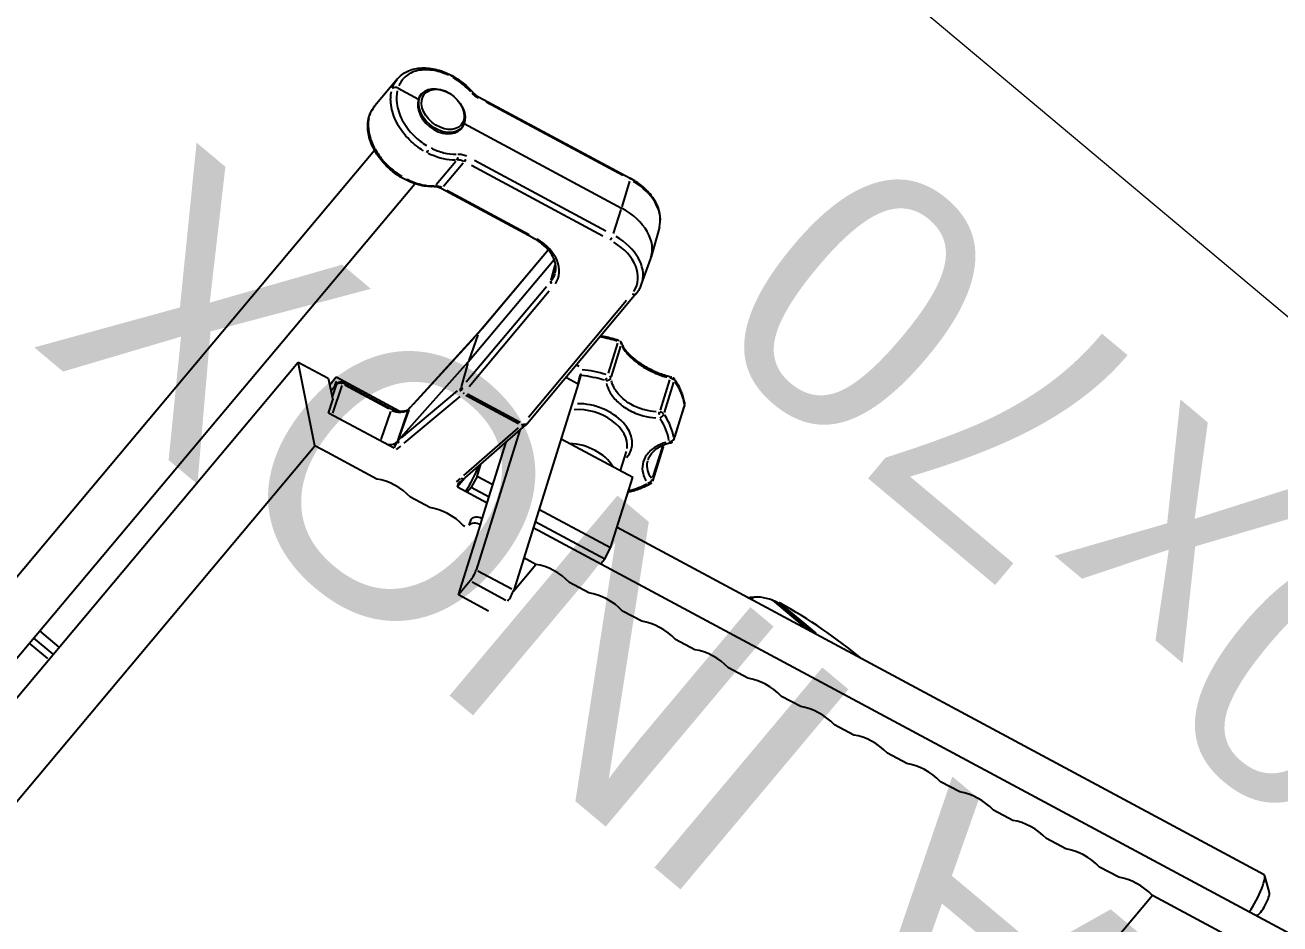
# Model space of a CAD drawing. Header units: metres. Extents: x 822482 to 822767, y 9662202 to 9662512.
# Drawn here: x 822695.0814 to 822695.3696, y 9662398.1132 to 9662398.3196 of the extents above; entities that cross this region are included whole.
import ezdxf

# ---------------------------------------------------------------- set-up
doc = ezdxf.new("R2010")
doc.units = ezdxf.units.M
doc.layers.add('ARQ_NE_EQUIPAMENTOS', color=7, linetype='Continuous')
doc.layers.add('ARQ_NE_INOX', color=7, linetype='Continuous', lineweight=0, true_color=0x0032c7)
doc.layers.add('ARQ_NE_MOBILIÁRIOS', color=251, linetype='Continuous', lineweight=0)
doc.styles.add('Arial', font='arial.ttf', dxfattribs={"height": 0.6})

# ---------------------------------------------------------------- blocks, each defined once
blk = doc.blocks.new('20006_ARQ_1400_3PV$0$QF-062')
at = {"color": 0}
for p, q in [((0.2861715747103517, -0.24122930307567), (0.2861715747103517, -0.4347421220668366)), ((0.0724133385483583, -0.4792553590755233), (0.0724133385483583, -0.2744724474669056)), ((0.3073517881148291, -0.3038715603242963), (0.3073517881148291, -0.4956145323462806)), ((0.3193517881145453, -0.3038715603242963), (0.3193517881145453, -0.4955554588018458)), ((0.3015003690470621, -0.3092312183039212), (0.3015003690470621, -0.4470329843238687)), ((0.3015003690470621, -0.3594412676884531), (0.3073517881148291, -0.3594412676884531)), ((0.3017929400002686, -0.357892566657938), (0.3070592171616227, -0.357892566657938)), ((0.3073517881148291, -0.3614999999999782), (0.3015003690470621, -0.3614999999999782)), ((0.2312642434062582, -0.4312723086036385), (0.2389384199559572, -0.4296743389099902)), ((0.2389384199559572, -0.4296743389099902), (0.2454355473928445, -0.445275417960147)), ((0.2389384199559572, -0.4339169795971429), (0.2389384199559572, -0.4296743389099902)), ((0.2384587839214873, -0.4340168527028254), (0.2298253353028485, -0.4358145686082935)), ((0.282973557632431, -0.4354110656072407), (0.2861715747103517, -0.4347421220668366)), ((0.2861715747103517, -0.4347421220668366), (0.3015003690470621, -0.4470329843238687)), ((0.2303903029060166, -0.4385853977400984), (0.2390237515246554, -0.4367876818350851)), ((0.2524444496375509, -0.4677622388421696), (0.2395033875591253, -0.4366878087289479)), ((0.2704070935315031, -0.4380277409804876), (0.282973557632431, -0.4354110656072407)), ((0.2298298850255378, -0.4384767640481186), (0.2298298850255378, -0.4464770057352325)), ((0.248978323481424, -0.4844710463194133), (0.2299106668715467, -0.4386852708462357)), ((0.2568813573634543, -0.4408441625655541), (0.2617736449137738, -0.4398254568859556)), ((0.2478908107532334, -0.4447504967656641), (0.2473823399104731, -0.4435295427529127)), ((0.247919059133892, -0.4427103537927906), (0.2482479087448155, -0.4426418784705675)), ((0.2718860812001367, -0.4460206513422236), (0.2886372877974281, -0.4425326001746726)), ((0.2903805334608478, -0.4493611024931852), (0.2879405225103255, -0.4430561850490449)), ((0.2886372877974281, -0.4425326001746726), (0.2898488647324484, -0.4454418716522923)), ((0.2298298850255378, -0.4464770057352325), (0.2328901843457061, -0.4458397692142171)), ((0.2454355473928445, -0.445275417960147), (0.2460005149960125, -0.4466320335295677)), ((0.2460005149960125, -0.4466320335295677), (0.2530897362812539, -0.4636548644257346)), ((0.271110092779054, -0.4473244275382058), (0.2713354608422378, -0.4460906709550727)), ((0.2754686707430665, -0.4456531595933484), (0.2779086816935887, -0.4519580770374887)), ((0.2938261924973631, -0.4486309540175171), (0.2898488647324484, -0.4454418716522923)), ((0.2903774176065781, -0.4459686272061845), (0.2914172637447336, -0.4486555594344281)), ((0.2163041488565796, -0.4492934273202991), (0.221196436406899, -0.4482747216407006)), ((0.2551016894494751, -0.4485860222293923), (0.2474755736157022, -0.4501739843913128)), ((0.2525823875739661, -0.4491106085511092), (0.2525823875739661, -0.4505572109915192)), ((0.2550627653927222, -0.4491701641936743), (0.2550627653927222, -0.4485941272637319)), ((0.255062765427283, -0.4510920172228907), (0.2550627653927222, -0.4491701641936743)), ((0.2551016894494751, -0.4485860222293923), (0.25545792883986, -0.4494414339401374)), ((0.25545792883986, -0.4494414339401374), (0.2555063468216758, -0.4494313520158357)), ((0.2559492260279512, -0.4492944983326197), (0.2557606658738223, -0.4505205905206822)), ((0.267969027118852, -0.4648329074434514), (0.2709329120561961, -0.4483108610374984)), ((0.2721549589568895, -0.4489454408439997), (0.2691911410493049, -0.4654671135945136)), ((0.2723296626299998, -0.4480496061173653), (0.2716234531253576, -0.4721632341684199)), ((0.2723291682113995, -0.4479765432170097), (0.2723202686738659, -0.4480252629077768)), ((0.2723202686738659, -0.4480290513852196), (0.2723291682113995, -0.4480485242893337)), ((0.2723296626299998, -0.4476953258022149), (0.2723296626299998, -0.4479738365675985)), ((0.2723296626299998, -0.4479738365675985), (0.2723296626299998, -0.4480496061173653)), ((0.2724669821536736, -0.448414306459199), (0.2749387335788924, -0.4549789126112955)), ((0.2749578595712592, -0.4544865103830489), (0.2724679887842285, -0.448052756569723)), ((0.2914750329746312, -0.4487018796885422), (0.2914750329746312, -0.4468487120329883)), ((0.2915086950606565, -0.4467727490509787), (0.2915086950606565, -0.4489867551833413)), ((0.2925655719254792, -0.4499736914358436), (0.2925655719254792, -0.4476201691209098)), ((0.3015003690470621, -0.4470329843238687), (0.2938261924973631, -0.4486309540175171)), ((0.2027784126876213, -0.4521098489053657), (0.2076707002379408, -0.4510911432257672)), ((0.2525823875739661, -0.4505572109915192), (0.248029943385518, -0.451505152154823)), ((0.2550328182487647, -0.4512867715188804), (0.2521626177485814, -0.4695561533808359)), ((0.2531473551771342, -0.4533280401233242), (0.2525823875739661, -0.4505572109915192)), ((0.2556066773086059, -0.4515021947900095), (0.2530234432879297, -0.4679449794498396)), ((0.2551323780980965, -0.4506393679780558), (0.2550328142988292, -0.451286770911338)), ((0.2764791892714129, -0.4533233084007406), (0.2925655719254792, -0.4499736914358436)), ((0.2907125494139109, -0.4499657564106201), (0.2782406976457423, -0.4525627309549236)), ((0.2786678304455563, -0.4521785015012938), (0.2898924970368171, -0.4498412244115571)), ((0.2357150223624558, -0.45262284706223), (0.03638765778214292, -0.4941281584974604)), ((0.1892526765186631, -0.4549262704904322), (0.1941449640689825, -0.4539075648108337)), ((0.2362693921313621, -0.4539540148257402), (0.2185282291347903, -0.4576482015067995)), ((0.2491368686296482, -0.4541631311481069), (0.2531473551771342, -0.4533280401233242)), ((0.2531473551771342, -0.4533280401233242), (0.2542835165722863, -0.456056221756171)), ((0.2750760554099543, -0.455343619080395), (0.2750760969393014, -0.4553437293770912)), ((0.2750770597340306, -0.4553186293628642), (0.275095179094933, -0.454868924740822)), ((0.2751089059602236, -0.4555657566156697), (0.2751290370888455, -0.4550661219141148)), ((0.2759278446674216, -0.4534381131570626), (0.2759278680996431, -0.4534381082776235)), ((0.1757269403497048, -0.4577426920754988), (0.1806192279000243, -0.4567239863959003)), ((0.2185282291347903, -0.4562015990663895), (0.2185282291347903, -0.4576482015067995)), ((0.2185282291347903, -0.4576482015067995), (0.2190931967379584, -0.4604190306390592)), ((0.2190931967379584, -0.4604190306390592), (0.2373763173764019, -0.4566119938190241)), ((0.274113426695294, -0.4787374281213488), (0.2751088400127628, -0.4555673411164207)), ((0.2741304553519512, -0.4773553470877232), (0.2750263285151959, -0.4565022413776205)), ((0.1622012041807466, -0.4605591136605653), (0.167093491731066, -0.4595404079805121)), ((0.2190931967379584, -0.4604190306390592), (0.2256468209352533, -0.4761557712458853)), ((0.1486754680117883, -0.4633755352451772), (0.1535677555621078, -0.4623568295655787)), ((0.05585980376145017, -0.4993649236548663), (0.2209925656834457, -0.4649798469936286)), ((0.1351497318428301, -0.4661919568302437), (0.1400420193931495, -0.4651732511506452)), ((0.2670207077508167, -0.4664302723572291), (0.2535921090320699, -0.4692264673158206)), ((0.2536261521145207, -0.4687030840577791), (0.2670581450165628, -0.4659061823390402)), ((0.2714930731535787, -0.4718779522850127), (0.2691462336642871, -0.4667428783827745)), ((0.1216239956738718, -0.4690083784153103), (0.1265162832241913, -0.4679896727357118)), ((0.2677667410134745, -0.4965438422773332), (0.2677667410134745, -0.4678680289343902)), ((0.2690007736009647, -0.4683289029276239), (0.2690007736009647, -0.4970047162705669)), ((0.1080982595049136, -0.4718248000003769), (0.112990547055233, -0.4708060943207784)), ((0.2439299415746063, -0.4723487344263049), (0.2256468209352533, -0.4761557712458853)), ((0.2521285595721565, -0.5089932019027401), (0.2521285595721565, -0.4700601192653266)), ((0.2528460757703215, -0.4713284656122596), (0.2528460757703215, -0.5063682399859317)), ((0.2716234531253576, -0.4721632341684199), (0.2716234531253576, -0.5028612854725907)), ((0.273953253322361, -0.4783508388536575), (0.2717460741887407, -0.47248889757293)), ((0.09457252333595534, -0.4746412215854434), (0.09946481088627479, -0.4736225159053902)), ((0.1818857909056533, -0.4754214699660224), (0.1708471477350031, -0.4754214699660224)), ((0.182883661881533, -0.4750949975464209), (0.1733675154055163, -0.4750949975464209)), ((0.2287885470213951, -0.4755015794848987), (0.2305553052601681, -0.4797439674048292)), ((0.08104678716699709, -0.4774576431700552), (0.08593907471731654, -0.4764389374904567)), ((0.1810475394604509, -0.4757276070899934), (0.1704207424945707, -0.4757276070899934)), ((0.2246777722893967, -0.4857962653891263), (0.2215663794731881, -0.4783251043650125)), ((0.04123699631509226, -0.4857471109557991), (0.0724133385483583, -0.4792553590755233)), ((0.2248892926309054, -0.4857302346772485), (0.2220890390963177, -0.4790061897551823)), ((0.2740751517349054, -0.5024282696099363), (0.2740751517349054, -0.4800251605292942)), ((0.274075875255221, -0.4786765045691936), (0.2740758909167198, -0.4786765461662981)), ((0.2741088138209307, -0.4789624650939004), (0.2741088138209307, -0.5036785224529012)), ((0.2491358352854149, -0.4844382481310276), (0.2519710477672561, -0.4838478807355386)), ((0.2239240440021604, -0.4888068548816591), (0.2270354368174594, -0.4962780159057729)), ((0.2270023687433422, -0.4960761991865184), (0.2242021152087545, -0.4893521542649069)), ((0.2514245757101889, -0.4877337796724532), (0.2521285595721565, -0.4875871913227456)), ((0.05104054820822057, -0.4912397270359179), (0.05115766087419615, -0.4910526471167032)), ((0.2296477046320433, -0.4922323354367109), (0.232447958166631, -0.4989563803583223)), ((0.2335479026696703, -0.4987050403401554), (0.2307476491350826, -0.4919809954185439)), ((0.2442801109409629, -0.4907430840271445), (0.2470803644755506, -0.4974671289492107)), ((0.2481171244680809, -0.4975230092741185), (0.2453168709334932, -0.4907989643520523)), ((0.05223799017585407, -0.4969903874539341), (0.05559493511736946, -0.499291381346211)), ((0.2690831722384246, -0.4987781163163163), (0.2705663476990594, -0.5020235037986822)), ((0.2786112071462412, -0.5035303182444295), (0.3019549477148757, -0.4986695244224393)), ((0.3007091312374541, -0.4992132575557662), (0.2796997647255921, -0.5035879719957848)), ((0.3018763182653856, -0.5063958615869524), (0.3018763182653856, -0.49936104121889)), ((0.3034139483934268, -0.4986257568671135), (0.3034139483934268, -0.5056347739550802)), ((0.3258517881149601, -0.5114971434431936), (0.3258517881149601, -0.5034862005800278)), ((0.2664857919789938, -0.5141559431376663), (0.3000136589871545, -0.507174540635333)), ((0.3002887482252845, -0.5085419568654288), (0.2667608812171238, -0.5155233593682169)), ((0.3243833883261686, -0.5099675663777816), (0.3191553841306813, -0.5110561772808069)), ((0.252561736188909, -0.5114248988129475), (0.2547627887834096, -0.5172907004466651)), ((0.3073517881148291, -0.5116706090611842), (0.3073517881148291, -0.5125078908658907)), ((0.3193517881145453, -0.5116981832779857), (0.3193517881145453, -0.5125078908658907)), ((0.307511649094522, -0.5134807156773604), (0.2673067288160382, -0.5218524600231831)), ((0.2578526229772251, -0.5240614268645913), (0.2549329915518683, -0.5176993959607898)), ((0.2650186472828864, -0.5162082773108523), (0.267186303472954, -0.521555397775046)), ((0.3089336401608307, -0.5203255353935674), (0.2701941792838625, -0.5283921317281965)), ((0.2719346925396167, -0.5277344211854142), (0.3068002073277967, -0.5204744844841116)), ((0.2674412783499065, -0.5221667245718891), (0.2698631699613543, -0.5278234864531441))]:
    blk.add_line(p, q, dxfattribs=at)
for centre, radius, start, end in [((0.2905086950613622, -0.4489867551833413), 0.001, 281.762442152746, 0), ((0.1798168788964176, -0.4655860331668009), 0.009999999999999993, 288.029656987422, 320.498332803773), ((0.1808857909054495, -0.4747465768723487), 0.001, 281.1778361639808, 317.5541511124835), ((0.1578857909053113, -0.3982077731907339), 0.08085762159319757, 287.2665865147997, 288.029656987422), ((0.1581634374488203, -0.3597568675986622), 0.1182132184757203, 270.2172240773016, 281.1778361639808), ((0.2224895261724669, -0.4779406564862256), 0.001000000000000002, 160.8542101970181, 202.6094681867606), ((0.2256009189886754, -0.4854118175098847), 0.0009999999999999868, 202.6094681867846, 235.7335181504406), ((0.2248471907014391, -0.4884224070028722), 0.001, 142.909199494518, 202.6094681867606), ((0.2279585835167381, -0.495893568026986), 0.001000000000000013, 202.6094681867606, 227.7366432310375), ((0.2480176014560129, -0.4972680376099561), 0.001000000000000025, 238.328196105044, 292.3704902500693), ((0.2331318934693627, -0.4986297401401316), 0.0009999999999999872, 254.4522313287613, 296.878478301904)]:
    blk.add_arc(centre, radius, start, end, dxfattribs=at)
for centre, major_axis, ratio, start_param, end_param in [((0.2395033875591253, -0.4352735951665636), (-0.0004077087049103172, 0.001958002454528713), 0.1997462117011115, 0.7646138797236892, 2.335410206518443), ((0.2299106668715467, -0.4372710572838514), (0.0004077087049103975, -0.001958002454528692), 0.1997462117011115, 3.906206533308399, 5.477002860103337), ((0.2633714626317669, -0.4323978865045319), (-0.01062500000000012, 7.056855100273648e-16), 0.707106781186546, 1.419840817459857, 2.294516600955681), ((0.2498457264628087, -0.4352143080895985), (-0.01062500000000012, 7.056855100273648e-16), 0.707106781186546, 1.419840817459857, 2.294516600955681), ((0.2454355473928445, -0.4438612043977628), (0.001846293398617394, 0.0007688957577083499), 0.6783077847931963, 4.437078537261264, 6.007874864056163), ((0.2227942541248922, -0.4408471512592769), (-0.01062500000000012, 7.056855100273648e-16), 0.707106781186546, 1.419840817459857, 2.294516600955681), ((0.2460005149960125, -0.4452178199671835), (0.001846293398617405, 0.0007688957577083539), 0.678307784793196, 4.437078537261264, 6.007874864056151), ((0.2713700617296126, -0.4482353509097265), (-0.0001191073881425435, -0.002473466416775867), 0.3849578430472071, 1.695239061808445, 2.698276575116886), ((0.2752084653293423, -0.4470973358497758), (-0.002770739545656516, -0.001151497883163617), 0.6785507055429287, 5.023793706060113, 6.008322584721187), ((0.2092685179568434, -0.4436635728443434), (-0.01062500000000012, 7.056855100273648e-16), 0.707106781186546, 1.419840817459857, 2.294516600955681), ((0.2547575128464814, -0.4518203829597951), (0.001325053290958773, -0.006363507977218159), 0.1997462117011114, 4.215889107330328, 5.271733822653828), ((0.2560223662931094, -0.4514311533539512), (-6.336361372526058e-05, -0.002463781254018224), 0.3886329701102607, 3.775430760888278, 4.3952245993032), ((0.2713681429650023, -0.4482458563670662), (-0.0009840064024422722, 0.0001781341959777123), 0.870845013383321, 3.675875192735713, 5.066560010720009), ((0.2905086950613622, -0.4489867551833413), (0.0009325980849697899, 0.0003609166273679581), 0.7015736601578797, 4.533427982510252, 5.946527967217026), ((0.2905086950613622, -0.4489867551833413), (0.000999999999999851, -3.731390196825573e-17), 0.7071067811865496, 0.0130101221817452, 0.2471923214514088), ((0.2915768786197077, -0.4441536020012791), (0.001223126114731052, -0.005874007363586015), 0.1997462117011114, 5.436763406487586, 6.099829445517911), ((0.1957427817878852, -0.44647999442941), (-0.01062500000000009, 7.038120086733102e-16), 0.7071067811865462, 1.419840817459855, 2.294516600955683), ((0.2560207606029508, -0.4514415936205296), (-0.0009881328621760784, 0.0001536028597120566), 0.8735077755369284, 5.180105194536662, 6.223790077818298), ((0.278039473492754, -0.4544125787374469), (-0.002762262543609817, -0.001172622056353611), 0.670789576604797, 4.473745021942186, 5.201526995273648), ((0.2780368432931937, -0.4515837297276448), (0.0002038543524551669, -0.0009790012272643121), 0.1997462117011139, 5.542182926167145, 6.244185217234739), ((0.2905086950613622, -0.4489867551833413), (0.0002038543524551813, -0.0009790012272643432), 0.1997462117011138, 5.542182924298984, 6.244185181762988), ((0.1822170456189269, -0.4492964160144766), (-0.01062500000000002, 7.025630077706071e-16), 0.7071067811865459, 1.419840817459846, 2.294516600955685), ((0.2741097387079208, -0.4555249539439501), (0.0009991345004825988, -4.160165044407011e-05), 0.7714396709264238, 0.01552998174525921, 0.2764114350357989), ((0.2741298478122189, -0.4550258628864867), (0.0009991892767046246, -4.025902778802238e-05), 0.7716095307289537, 0.0145018751977517, 0.2755444446951447), ((0.1686913094499687, -0.4521128375995431), (-0.01062500000000002, 7.025630077706071e-16), 0.7071067811865459, 1.419840817459846, 2.294516600955685), ((0.1551655732810104, -0.4549292591841549), (-0.01062500000000009, 7.069345109300686e-16), 0.707106781186546, 1.419840817459848, 2.294516600955685), ((0.1416398371120522, -0.4577456807692215), (-0.01062500000000009, 7.069345109300686e-16), 0.707106781186546, 1.419840817459848, 2.294516600955685), ((0.1281141009430939, -0.4605621023542881), (-0.01062500000000002, 7.025630077706071e-16), 0.7071067811865459, 1.419840817459846, 2.294516600955685), ((0.2686640133924811, -0.4682988230219962), (-0.0006491432235140036, 0.002928481573788486), 0.2115239338515193, 0.5516014438513341, 0.7508998771755842), ((0.2686649270190173, -0.4682986090692793), (-0.0006517472172092783, 0.002927927785280492), 0.2107098926049093, 0.4738084013265258, 0.5368594343656445), ((0.2680492248146038, -0.4669532359775985), (0.0009999999999999953, 4.098284211995207e-18), 0.7071067811865498, 0.3897931405934036, 1.779947889806935), ((0.2680642429213549, -0.4666755284565625), (-0.0009925065103424994, 0.0001221944205757585), 0.8378216609149167, 3.62739851390506, 5.017774029184868), ((0.2680749372548235, -0.4666036855746825), (-0.000984287886641849, 0.0001765711080842909), 0.8710212465722555, 3.674491759485469, 5.065176589328482), ((0.2696155675048431, -0.4680810549589296), (0.0004453806381795704, -0.001949105531371726), 0.2174337914825616, 3.691321762350796, 3.891070982488236), ((0.2696163334167068, -0.4680795982867494), (0.0004478566028535607, -0.001948579050879314), 0.2161656691073521, 3.61391195022737, 3.677367861331606), ((0.1145883647741357, -0.4633785239393546), (-0.01062500000000009, 7.025630077706071e-16), 0.707106781186546, 1.419840817459848, 2.294516600955685), ((0.2531285595714508, -0.4700601192653266), (-0.0009999999999999913, -4.098284211995206e-18), 0.7071067811865497, 5.062992060349764, 6.218964616291385), ((0.2531411247664437, -0.4697829225060559), (-0.0009944046301626538, 0.0001056412846384103), 0.8397694345946471, 5.141094225877213, 6.22205227514416), ((0.253150500697302, -0.4697113541506042), (-0.0009878829490131706, 0.0001552007701302788), 0.8733408854694185, 5.181517989491574, 6.225202815659525), ((0.2536432039278225, -0.4714265590264404), (0.0005738900821813585, -0.002944153770819218), 0.1879079968363196, 3.698313231503423, 3.897611664828168), ((0.2536423018073037, -0.4714267231606755), (0.000571280684360862, -0.00294468570999265), 0.1887213850753171, 3.620874736552915, 3.683925769592252), ((0.1010626286051775, -0.4661949455244212), (-0.01062500000000004, 7.044365091246621e-16), 0.7071067811865458, 1.419840817459846, 2.294516600955689), ((0.0875368924362192, -0.4690113671094878), (-0.01062500000000004, 7.044365091246621e-16), 0.7071067811865458, 1.419840817459846, 2.294516600955689), ((0.2397776525440349, -0.4771781565386846), (0.01760418274535812, 0.007331327426595363), 0.6783077847931956, 2.311258317789012, 2.582075388257206), ((0.2361988136908622, -0.4685845513804452), (-0.008769893643432562, -0.00365225484911462), 0.678307784793196, 0.6519847748781853, 1.938986992464773), ((0.07401115626726096, -0.4718277886940996), (-0.01062500000000004, 7.075590113814204e-16), 0.7071067811865461, 1.419840817459846, 2.294516600955683), ((0.2224895261724669, -0.4779406564862256), (-0.000944687103493893, 0.0003279729813449771), 0.6285297150661908, 5.343001590203864, 6.23370195365452), ((0.2224895261724669, -0.4779406564862256), (-0.0009231466993087331, -0.0003844478788541665), 0.678307784793188, 0.03385840098709028, 0.6433096187532522), ((0.2224895261724669, -0.4779406564862256), (0.0002565464940738815, 0.00096653189103019), 0.615891210343246, 1.047876873899645, 2.44011387780326), ((0.2396069945889394, -0.4767683680165646), (-0.009628644884248964, -0.004009884999601514), 0.6783077847931961, 5.986305085683414, 8.302315432436153), ((0.2393251989042255, -0.4760917125554442), (-0.008769893643432823, -0.003652254849114013), 0.6783077847931964, 0.1106480171203765, 2.102312325282879), ((0.2751039945333105, -0.4815130686797602), (-0.0007398475458747512, 0.003929946748003672), 0.1819217358429376, 0.7326720870986101, 0.7664049622562725), ((0.2745905479223438, -0.4800757525467816), (-0.0002855671155164786, 0.002380205404781288), 0.1804004588339574, 0.8799972985646143, 0.9187731941193249), ((0.2748483207724348, -0.4807763374815295), (-0.0005015644673675752, 0.003156692836758372), 0.1865170320951871, 0.7443297708089016, 0.7768330671459882), ((0.2731088138207269, -0.4789624650939004), (0.001000000000000065, 4.176346768414163e-18), 0.7071067811865496, 0.01301012216277275, 0.247192321450207), ((0.273109545423722, -0.4788578114680604), (0.0009998799003593918, -1.550481734068607e-05), 0.732187087125044, 0.01450504836459121, 0.2577974977050506), ((0.27311143101997, -0.4787755370234663), (0.0009995714191720962, -2.927418614467901e-05), 0.7518048065778999, 0.01407609661004106, 0.2674458356037173), ((0.2731143482487823, -0.4786945065739019), (0.0009990784457479089, -4.292154752431436e-05), 0.7712554122618067, 0.01459620395601746, 0.277327874581526), ((0.2256009189886754, -0.4854118175103395), (-0.0009231466993085227, -0.0003844478788545689), 0.6783077847935753, 0.03385840087256131, 0.643309618746903), ((0.2256009189886754, -0.4854118175103395), (-0.0004312426231914496, -0.0009022360001368566), 0.4039163897952625, 5.763033202591991, 5.893431987700636), ((0.2397776525440349, -0.4771781565386846), (-0.01760418274535726, -0.007331327426596442), 0.6783077847931956, 1.580422808161426, 1.864381719680027), ((0.248978323481424, -0.4759857649451078), (0.002446252229462109, -0.01174801472717188), 0.1997462117011116, 5.477002860105355, 6.283185307178854), ((0.2248471907014391, -0.4884224070028722), (-0.0006725393485297048, -0.0007400613654821385), 0.7001982692858689, 4.539945590892851, 5.890830431920705), ((0.2248471907014391, -0.4884224070028722), (-0.0009231466993083893, -0.0003844478788540163), 0.6783077847932117, 0.01540051258215385, 0.2926097390591743), ((0.2248471907014391, -0.4884224070028722), (-0.0007976807705044599, 0.0006030799187234038), 0.4034183757941219, 5.468161802364619, 6.240289333241928), ((0.2400594482296583, -0.477854811999805), (-0.01846293398617389, -0.007688957577083458), 0.6783077847931964, 0.3282179985043968, 0.6919574420436548), ((0.2397776525440349, -0.4771781565386846), (-0.01760418274535743, -0.007331327426596518), 0.6783077847931955, 0.3282179985046803, 0.69195744204311), ((0.2449062086398044, -0.4897968765858423), (-0.0006601189622812998, -0.000751161071699441), 0.646012209778581, 4.483919868239136, 5.876156872142693), ((0.2449062086398044, -0.4897968765858423), (-0.0003805941451251473, 0.0009247421784997627), 0.004518130860160626, 0.8903289044361191, 2.241213745435598), ((0.2400594482296583, -0.477854811999805), (0.01846293398617395, 0.007688957577083474), 0.6783077847931961, 4.722134106841495, 5.008228629985762), ((0.05175886144024844, -0.4940901549266528), (-0.0006115630573655273, 0.002937003681793013), 0.1997462117011115, 0.2052933436400923, 2.936299309949805), ((0.0546366776470677, -0.4934909162911936), (0.001223126114731062, -0.005874007363586026), 0.1997462117011114, 4.170159600412976, 6.283185307179307), ((0.2300205006531542, -0.4911585791160178), (-0.0002680416816614541, -0.0009634073161919186), 0.5561892106964769, 4.241258362770814, 5.592143203814323), ((0.2300205006531542, -0.4911585791160178), (0.0009231466993086403, 0.0003844478788542558), 0.6783077847932014, 3.914839837110009, 5.014315740152381), ((0.2300205006531542, -0.4911585791160178), (-0.0006400571758757379, 0.000768327281573403), 0.2158757371683258, 3.999224005626818, 5.391461009530489), ((0.2449062086398044, -0.4897968765858423), (-0.000923146699308703, -0.0003844478788541605), 0.678307784793196, 0.4040894154213384, 1.503565318463532), ((0.2279585835167381, -0.495893568026986), (-0.000923146699308772, -0.0003844478788542051), 0.6783077847931962, 0.01540051258213992, 0.2926097390590865), ((0.2279585835167381, -0.495893568026986), (-0.000672539348514665, -0.0007400613654960281), 0.7001982692918957, 5.981744875613163, 6.267320021307571), ((0.2431708410458668, -0.4853259730239188), (-0.01846293398617397, -0.007688957577083496), 0.6783077847931962, 0.3282179985043969, 0.6919574420436572), ((0.2480176014560129, -0.4972680376104108), (-0.0005250528921139051, -0.000851069597907722), 0.8277645780209981, 5.849899165861801, 6.260380774711954), ((0.2480176014560129, -0.4972680376099561), (-0.0009231466993086145, -0.0003844478788544181), 0.6783077847928034, 0.4040894154210992, 1.503565318463332), ((0.2480176014560129, -0.4972680376099561), (0.0003805941455149027, -0.0009247421783393558), 0.004518131247235253, 5.499122100941182, 6.241918900148557), ((0.2431708410458668, -0.4853259730239188), (-0.01846293398617415, -0.007688957577083569), 0.678307784793196, 1.575478445704559, 1.770438833000203), ((0.2680492248146038, -0.4988152508035455), (0.0009999999999999913, 4.098284211995206e-18), 0.7071067811865495, 0.3897931405934036, 1.779947889806935), ((0.3010296497086529, -0.497011368935091), (-0.002998503730348682, -4.046805985058849e-05), 0.6830077863648215, 1.879472102527783, 2.449150206920255), ((0.3042089755717825, -0.4986652794827933), (-0.0006725323109931988, 0.0007400677608641112), 0.5730490755136942, 0.02753997078373338, 0.5232606407212577), ((0.2331318934693627, -0.4986297401401316), (-0.0002680416816601322, -0.0009634073161922438), 0.556189210681117, 5.697992008926065, 6.252385659903093), ((0.2331318934693627, -0.4986297401401316), (-0.0009231466993086918, -0.000384447878854165), 0.6783077847931985, 0.7732471835204757, 1.872723086562683), ((0.2331318934693627, -0.4986297401401316), (0.0004520996964019515, -0.000891967412248486), 0.4079298275917184, 0.04258017947671195, 0.8090234090861801), ((0.2785325776976606, -0.4958952066399434), (-0.01036040444020414, -0.004314628990268372), 0.6783077847932013, 6.08641468039591, 7.50013137451131), ((0.2788076669348811, -0.4965557583968803), (-0.00943757408021316, -0.003930312852100465), 0.6783077847932014, 6.022849176312283, 6.292386796922338), ((0.3021588020674244, -0.4996485256497181), (-0.0002038543524551815, 0.000979001227264383), 0.1997462117011138, 0.03823072313363518, 0.7263831872692874), ((0.3243834241220611, -0.501128931301082), (-0.0009230825965807115, -0.0003845891427782199), 0.6785022632683236, 2.86608795489775, 3.147759984471239), ((0.313351788115142, -0.5034260494876435), (0.01249966664499473, -0.0001261927547591814), 0.7234127820603539, 0.02174646783780323, 0.2793730173919862), ((0.2788150614987899, -0.5045093194717083), (-0.0002038543524551481, 0.0009790012272642599), 0.1997462117011138, 0.03823069398806196, 0.7263831857368019), ((0.3101032243957889, -0.5035438163731669), (0.0002038543524551887, -0.000979001227264316), 0.1997462117011139, 3.983437352709222, 5.373592101922979), ((0.3021588020674244, -0.507464992725545), (0.0002038543524551924, -0.0009790012272643332), 0.1997462117011139, 3.983437352709224, 5.373592101922978), ((0.3010296497086529, -0.5046798566349935), (0.002998464574146133, -4.327218936984464e-05), 0.730344581284964, 5.040821966378052, 5.610500070770459), ((0.3042089755717825, -0.5064530762474533), (0.0006867771093402002, -0.0007268680774984492), 0.5511543879863942, 3.758959074643533, 5.153674959327867), ((0.2531285595714508, -0.5089932019027401), (-0.0009999999999999896, -4.059252933785742e-18), 0.7071067811865495, 5.062992060016548, 6.218964609960466), ((0.2646231327007627, -0.505862594521659), (-0.01133354299355, -0.00471989616280465), 0.6783077847932012, 6.086414680395909, 7.500131374511319), ((0.313351788115142, -0.5122646418612931), (-0.00604980697245531, 6.66752163748686e-05), 0.7248271122405519, 3.435963220882313, 6.45922104516058), ((0.3243834227178013, -0.5092602451054518), (-0.000923067285752609, -0.0003846855351394758), 0.6784711739289313, 1.295202748012624, 2.86604112836965), ((0.2648982219388927, -0.506523146278596), (-0.01225637335354093, -0.005104212300972536), 0.6783077847932013, 0.0418072822846085, 1.229502799387953), ((0.313351788115142, -0.5122646418612931), (0.006049857243712699, 6.029398166442184e-05), 0.689308734101925, 6.120732272548949, 6.562698020985547), ((0.2649056165028014, -0.5152221066173297), (0.0002038543524551924, -0.0009790012272643332), 0.1997462117011139, 3.983437352709224, 5.373592101922978), ((0.2673067288160382, -0.5123065184770894), (-0.01246248044066725, -0.005190046364531305), 0.6783077847932014, 6.259009505180698, 7.578671190851056), ((0.308729785808282, -0.5193465341662886), (0.0002038543524551529, -0.0009790012272642464), 0.1997462117011139, 5.542182920599115, 6.244185111437706), ((0.3098442097243606, -0.5221765812975718), (-0.003605293792294297, -5.414710065650538e-05), 0.6165137333262409, 4.472499243202677, 4.986650856472009), ((0.3107608996215276, -0.5192944983614325), (-0.0001523730198527447, -0.000988323055898734), 0.1683912132583107, 0.03870630246173133, 0.7354195604221366), ((0.3166003518335856, -0.5191448954233238), (0.0002038543524551868, -0.0009790012272644082), 0.1997462117011138, 5.542182923717881, 6.244185170696343), ((0.2699977194952226, -0.5187681984602932), (-0.01223219990647599, -0.005094145178969427), 0.6783077847932015, 0.08774130608251252, 1.231920379587843), ((0.2699903249322233, -0.5274131305009178), (0.0002038543524551634, -0.0009790012272643347), 0.1997462117011138, 5.542182924301745, 6.244185181766921)]:
    blk.add_ellipse(centre, major_axis=major_axis, ratio=ratio, start_param=start_param, end_param=end_param, dxfattribs=at)
for centre, major_axis, ratio in [((0.313351788115142, -0.5125078908658907), (0.006000000000000022, 3.809452753245069e-17), 0.7071067811865469), ((0.313351788115142, -0.5128614442564867), (0.00550000000000002, -3.647082635893639e-16), 0.7071067811865468)]:
    blk.add_ellipse(centre, major_axis=major_axis, ratio=ratio, dxfattribs=at)
blk.add_rational_spline([(0.2723197659988728, -0.4480279513622918), (0.2723197165632882, -0.4480278416308465), (0.2723196689394172, -0.4480277218044648), (0.2723196231263501, -0.4480275918826919)], [0.999999996846007, 0.9999999789180478, 0.9999999789180479, 0.9999999968460073], degree=3, dxfattribs=at)
for points, knots in [([(0.275102346075073, -0.454774976099543), (0.2751275331456782, -0.454561989434751), (0.2752108465429046, -0.4543316079802935), (0.2753508418873025, -0.4541035732213459), (0.2754853726164583, -0.4538844396324748), (0.2756716399089782, -0.4536683262126644), (0.2758898336578568, -0.4534718794780019)], [1.813512184976527, 1.813512184976527, 1.813512184976527, 1.813512184976527, 2.16299203531414, 2.16299203531414, 2.16299203531414, 2.49883019583983, 2.49883019583983, 2.49883019583983, 2.49883019583983]), ([(0.2759390717046699, -0.4537729732219304), (0.2757343398761805, -0.4539518666379081), (0.275562347684172, -0.4541412352573388), (0.2753089664511208, -0.4544963369012294), (0.2752249440118248, -0.4546655773688144), (0.2751464132106776, -0.4549075186487244), (0.2751319077096923, -0.4549948804219639), (0.2751290370279094, -0.4550661234247855)], [0, 0, 0, 0, 0.09425468468806501, 0.09425468468806501, 0.1876245658729634, 0.1876245658729634, 0.2535654568001265, 0.2535654568001265, 0.2535654568001265, 0.2535654568001265]), ([(0.2759652482527599, -0.4534058519589053), (0.2760224717749225, -0.4535752625452005), (0.2760130463238966, -0.4537070184765071), (0.2759402814936038, -0.4537719090167229), (0.2759398806565514, -0.4537722664772446), (0.2759394780041475, -0.45377262191505), (0.2759390735409397, -0.4537729753296844)], [-2.049157358549416e-05, -2.049157358549416e-05, -2.049157358549416e-05, -2.049157358549416e-05, 0.000717944944556061, 0.000717944944556061, 0.000717944944556061, 0.0007220127443297462, 0.0007220127443297462, 0.0007220127443297462, 0.0007220127443297462]), ([(0.2782406976748462, -0.4525627309485571), (0.2779435499005558, -0.452624605328765), (0.2776396721628771, -0.4527200351117244), (0.2770547157542751, -0.452967468121642), (0.2767671044439339, -0.4531249165170266), (0.2763029870620812, -0.4534443908551111), (0.2761112722073449, -0.4536026086548191), (0.2759464365253734, -0.4537661193871827)], [0, 0, 0, 0, 0.09384383415381034, 0.09384383415381034, 0.1905457468749448, 0.1905457468749448, 0.2690905432953616, 0.2690905432953616, 0.2690905432953616, 0.2690905432953616]), ([(0.1875183879137694, -0.4719502374928197), (0.1873918671535648, -0.4720963369409219), (0.187274243574393, -0.4722198256481533), (0.1869683741024346, -0.4725169986400033), (0.1868130483389905, -0.4726343903398629), (0.1866351745657084, -0.4727083594279975), (0.1866114757713149, -0.4726689208155221), (0.1866810298160999, -0.472452881811023), (0.1867595003232054, -0.4722955723837003), (0.1868688227832536, -0.4720853475159856)], [0.603696561292331, 0.603696561292331, 0.603696561292331, 0.603696561292331, 0.7052355304233748, 0.7052355304233748, 0.8989770701991118, 0.8989770701991118, 1.086423088098017, 1.086423088098017, 1.252117288176285, 1.252117288176285, 1.252117288176285, 1.252117288176285]), ([(0.2215448390688834, -0.4776126835045034), (0.2216853369045566, -0.4772079962258431), (0.2218459502128098, -0.4768045817295388), (0.2222059287751108, -0.4760026766043666), (0.2224052937408487, -0.4756041848977475), (0.2228411537353168, -0.4748144013647106), (0.2230776487986077, -0.4744231088798188), (0.2235860087375841, -0.4736499265582097), (0.2238578737496937, -0.4732680364490989), (0.22417685799428, -0.47285231958449), (0.2242074287278228, -0.4728127838438922), (0.2242381837359062, -0.4727733133036054)], [4.196152246392826, 4.196152246392826, 4.196152246392826, 4.196152246392826, 4.27698323384586, 4.27698323384586, 4.357814221298893, 4.357814221298893, 4.438645208751927, 4.438645208751927, 4.519476196204961, 4.519476196204961, 4.52798653255272, 4.52798653255272, 4.52798653255272, 4.52798653255272]), ([(0.2249662719805201, -0.4871348889882938), (0.2254406841339005, -0.4864088201352388), (0.2258114394926451, -0.485660894524699), (0.226404639645807, -0.4839295596948432), (0.2265388208088552, -0.4829526107978381), (0.2264027394467121, -0.4812755665980148), (0.2261895911697138, -0.4805564522957866), (0.2258349587373232, -0.4799212329603506), (0.225480326305842, -0.4792860136244599), (0.224984014626898, -0.4787341666406064), (0.2239026313473005, -0.4779532910947637), (0.2233749134456957, -0.4776788978510922), (0.2227916152787657, -0.477467389175672)], [-2.338332786868972, -2.338332786868972, -2.338332786868972, -2.338332786868972, -2.048339412153777, -2.048339412153777, -1.664273535439746, -1.664273535439746, -1.336766764180106, -1.336766764180106, -1.336766764180106, -1.009259992920467, -1.009259992920467, -0.7655798940891171, -0.7655798940891171, -0.7655798940891171, -0.7655798940891171]), ([(0.2221884184700684, -0.47870390825301), (0.2228511927023646, -0.4789023409848596), (0.2234436481548983, -0.4791848832223877), (0.224511276600424, -0.4799465327005237), (0.2249617693960317, -0.4804426413707006), (0.2252834657856511, -0.4810153213202284), (0.2253305989370347, -0.4810992271764007), (0.225374969956647, -0.481184788581686), (0.2254165532222032, -0.4812719191527322)], [0.7153913905924209, 0.7153913905924209, 0.7153913905924209, 0.7153913905924209, 1.009259992920467, 1.009259992920467, 1.336766764180106, 1.336766764180106, 1.336766764180106, 1.384751220430585, 1.384751220430585, 1.384751220430585, 1.384751220430585]), ([(0.2255082989231596, -0.4814772183458444), (0.2256450894446971, -0.48180568346379), (0.2257400996868455, -0.4821600792211029), (0.2258402021843722, -0.4829192600891474), (0.2258450493554847, -0.4833236886393024), (0.2257560503358036, -0.4841726520835437), (0.2256622428621995, -0.4846153966404927), (0.2253726502385689, -0.4855207473901828), (0.2251760220151482, -0.4859848158462228), (0.2246853056012696, -0.4869075978708679), (0.2243912843523503, -0.487367269445258), (0.2240495099304098, -0.487819327084253)], [1.421937877643819, 1.421937877643819, 1.421937877643819, 1.421937877643819, 1.622691891630479, 1.622691891630479, 1.82344590561714, 1.82344590561714, 2.024199919603801, 2.024199919603801, 2.224953933590462, 2.224953933590462, 2.425707947577122, 2.425707947577122, 2.425707947577122, 2.425707947577122]), ([(0.244111061860167, -0.4887432794171218), (0.2435934836266824, -0.4883725327599677), (0.2430109138431362, -0.4880596930270258), (0.2415206489868069, -0.4874804196588229), (0.2405747695602258, -0.4872694894029337), (0.2395797182098249, -0.4871908587742837), (0.2385846668603335, -0.4871122281456337), (0.2375402820935051, -0.4871662311593354), (0.2352651989140213, -0.4875680064806147), (0.2340343243822645, -0.4879649124577554), (0.2319921367388815, -0.4889298754287665), (0.2311541298422526, -0.4894306709356897), (0.2303816116418602, -0.4899990710114253)], [-1.907953634271356, -1.907953634271356, -1.907953634271356, -1.907953634271356, -1.664273535439752, -1.664273535439752, -1.336766764180114, -1.336766764180114, -1.336766764180114, -1.009259992920475, -1.009259992920475, -0.6251941162064645, -0.6251941162064645, -0.3352007414926412, -0.3352007414926412, -0.3352007414926412, -0.3352007414926412]), ([(0.2312076589068965, -0.4911203301639944), (0.2319071916490429, -0.4905995162889667), (0.232665869963057, -0.490140393065758), (0.2345140180759699, -0.489255566191332), (0.2356273316208899, -0.4888915778319642), (0.2376850322480095, -0.488524775953465), (0.2386297029215712, -0.4884767022190317), (0.2395306084672484, -0.4885506584373616), (0.2404315140138351, -0.4886246146556914), (0.2412888348844717, -0.4888202107772486), (0.2426413157090792, -0.4893544710603237), (0.2431706024353844, -0.4896424026419481), (0.2436413055966113, -0.4899830685471898)], [0.3352007414929944, 0.3352007414929944, 0.3352007414929944, 0.3352007414929944, 0.6251941162064645, 0.6251941162064645, 1.009259992920475, 1.009259992920475, 1.336766764180114, 1.336766764180114, 1.336766764180114, 1.664273535439752, 1.664273535439752, 1.907953634271153, 1.907953634271153, 1.907953634271153, 1.907953634271153]), ([(0.3035364432498682, -0.4979252117318538), (0.3043804409171571, -0.4971582336479514), (0.3054083110146166, -0.4964886644511353), (0.3076896667153051, -0.4954266209078924), (0.3089751619836534, -0.4950236677477733), (0.3116235658962978, -0.4945390172815678), (0.3130206843061387, -0.4944509454185209), (0.3157377839806941, -0.4945961012072075), (0.3170929015686852, -0.4948305095708747), (0.3195930715519353, -0.4955888591803159), (0.3207698666119541, -0.4961233344624816), (0.3227975186464391, -0.4974305848509175), (0.3236743532943365, -0.4982213835269249), (0.3247336322856427, -0.499613170606608), (0.3250597748101427, -0.5001669303564995), (0.3253048797550946, -0.5007404868506455)], [0, 0, 0, 0, 0.4043961426103307, 0.4043961426103307, 0.8138665027007917, 0.8138665027007917, 1.223455719504747, 1.223455719504747, 1.631777915006929, 1.631777915006929, 2.040660658053133, 2.040660658053133, 2.450772430585641, 2.450772430585641, 2.694555668712575, 2.694555668712575, 2.694555668712575, 2.694555668712575]), ([(0.3094486052095817, -0.4952420482104571), (0.309264168905429, -0.495284788713434), (0.3090805220135735, -0.4953306365919161), (0.3088980017391805, -0.4953795922237987), (0.3078288861470355, -0.4956663506623045), (0.3067992234173289, -0.496060922270317), (0.3058700091096398, -0.4965449726660154), (0.3050421794241629, -0.4969762093392092), (0.3042949374621458, -0.4974779826629856), (0.3036552672947437, -0.4980237491099615)], [3.173226153640749, 3.173226153640749, 3.173226153640749, 3.173226153640749, 3.220378040725099, 3.220378040725099, 3.220378040725099, 3.49657101535568, 3.49657101535568, 3.49657101535568, 3.742629154557409, 3.742629154557409, 3.742629154557409, 3.742629154557409]), ([(0.3250578928164032, -0.5003422628128646), (0.324788835236177, -0.4998477420058407), (0.3244443196035718, -0.4993526061425655), (0.3240198025005157, -0.4988744689544546), (0.323433886620478, -0.4982145469634816), (0.3226956228545532, -0.4975878714153623), (0.3218280932105699, -0.497039148569911), (0.3209863624997524, -0.4965067438570259), (0.3200236952807245, -0.4960483730765191), (0.3189884271159826, -0.495692064022478), (0.3179493153220392, -0.495334432103391), (0.316838141392509, -0.4950799748285135), (0.3157178776873479, -0.4949361909120853), (0.3145535897365335, -0.4947867565592787), (0.3133808130842226, -0.4947568594070617), (0.3122664565435116, -0.4948293106795063), (0.3117255975575972, -0.4948644752971632), (0.3111985133091366, -0.4949235515668988), (0.3106907695155314, -0.4950023995929769)], [1.649336143134632, 1.649336143134632, 1.649336143134632, 1.649336143134632, 1.847379513707627, 1.847379513707627, 1.847379513707627, 2.120717749155764, 2.120717749155764, 2.120717749155764, 2.38592734620676, 2.38592734620676, 2.38592734620676, 2.652121584086923, 2.652121584086923, 2.652121584086923, 2.92877675224912, 2.92877675224912, 2.92877675224912, 3.063052837250048, 3.063052837250048, 3.063052837250048, 3.063052837250048]), ([(0.2328638517874424, -0.4995931474563804), (0.2324284841406552, -0.499472018340839), (0.2320035347320299, -0.4993351621201327), (0.2311772343409757, -0.4990304376210588), (0.2307758827955695, -0.4988625684241015), (0.2299995085422779, -0.4984964277232393), (0.2296244854551333, -0.4982981546395422), (0.2289034833056576, -0.4978720213080123), (0.2285575044916186, -0.4976441588210037), (0.227897294673312, -0.4971599247560334), (0.2275830650842181, -0.4969035505937427), (0.2272860441680677, -0.4966336293923632)], [2.939515184957066, 2.939515184957066, 2.939515184957066, 2.939515184957066, 3.02034617241016, 3.02034617241016, 3.101177159863254, 3.101177159863254, 3.182008147316347, 3.182008147316347, 3.262839134769441, 3.262839134769441, 3.343670122222534, 3.343670122222534, 3.343670122222534, 3.343670122222534]), ([(0.2474925485648782, -0.4981191072088222), (0.247284991683955, -0.4979910585270773), (0.2470403184579482, -0.497869475299467), (0.2464841865967173, -0.4976521599924126), (0.2461742496707302, -0.4975557132192989), (0.2454974366082752, -0.4973946205573156), (0.2451315259868352, -0.4973295610025161), (0.2443525947401213, -0.4972340599701965), (0.2439365516038379, -0.4972033072617705), (0.2430636216786297, -0.4971793712047656), (0.2426080655268379, -0.4971861146364063), (0.2416713566099133, -0.4972376593987065), (0.2411915781585776, -0.4972823322850672), (0.2402075487025286, -0.4974103616186767), (0.239704834364602, -0.4974939718754285), (0.2386957482585785, -0.4976978579434217), (0.2381913446743056, -0.4978178784986085), (0.237183349569932, -0.4980934414375042), (0.2366776351354929, -0.4982504026456809), (0.2357216894533849, -0.4985833252899283), (0.2352700699557317, -0.4987574282422429), (0.2344023569949059, -0.4991248166097648), (0.2339846558461431, -0.4993186289716505), (0.2335839931656665, -0.4995217075525034)], [-2.037839399457439, -2.037839399457439, -2.037839399457439, -2.037839399457439, -1.872116866670332, -1.872116866670332, -1.711303985097696, -1.711303985097696, -1.552667648538277, -1.552667648538277, -1.393299252354445, -1.393299252354445, -1.234811710448182, -1.234811710448182, -1.075446715851779, -1.075446715851779, -0.9151405175883994, -0.9151405175883994, -0.7534821927468596, -0.7534821927468596, -0.5887529629220959, -0.5887529629220959, -0.4343495276542059, -0.4343495276542059, -0.2799460923863158, -0.2799460923863158, -0.2799460923863158, -0.2799460923863158]), ([(0.2468311258671747, -0.4976285587417806), (0.2467783626407254, -0.4976040459509932), (0.2467244787076197, -0.4975801236587358), (0.2460166896844385, -0.4972802193929056), (0.2451867603258506, -0.4970828457080643), (0.2435627199865849, -0.4969179856334449), (0.2428028452095532, -0.4969010614645413), (0.2420095948355083, -0.4969398910666314), (0.2411386199464687, -0.4969825252833289), (0.2402267561456028, -0.4970912798935387), (0.2384927662124028, -0.4974130852447161), (0.2376856539531218, -0.4976091913767959), (0.2360167004335381, -0.4981097389268143), (0.2351686692854855, -0.4984213358138732), (0.2343786758565329, -0.4987675113461592)], [-1.949944734086523, -1.949944734086523, -1.949944734086523, -1.949944734086523, -1.917565148272654, -1.917565148272654, -1.533253959056478, -1.533253959056478, -1.251217951515126, -1.251217951515126, -1.251217951515126, -0.9415474005920839, -0.9415474005920839, -0.6696213201447498, -0.6696213201447498, -0.3678407577389519, -0.3678407577389519, -0.3678407577389519, -0.3678407577389519]), ([(0.2521285595721565, -0.4963318862028245), (0.2518434269077261, -0.4965011882927683), (0.251554571311317, -0.4966658637044929), (0.250799900554739, -0.4970786870098891), (0.2503290211316198, -0.4973195745947123), (0.249373317894424, -0.4977757254737298), (0.2488884946724284, -0.4979909884564222), (0.2483981956011121, -0.4981927797884964)], [1.87429430638698, 1.87429430638698, 1.87429430638698, 1.87429430638698, 1.925371085867771, 1.925371085867771, 2.006202073316604, 2.006202073316604, 2.087033060765437, 2.087033060765437, 2.087033060765437, 2.087033060765437]), ([(0.3019549477030523, -0.498669524424713), (0.3022562776332052, -0.4986067793424809), (0.3025452650663283, -0.4985129272622544), (0.3030516291664753, -0.4982829417895118), (0.3032757528908405, -0.4981434784763223), (0.3034824065698558, -0.4979731258995344), (0.3035100063443679, -0.4979492361035227), (0.3035364433280847, -0.4979252116609132)], [0, 0, 0, 0, 0.09517900436625101, 0.09517900436625101, 0.1901219303697301, 0.1901219303697301, 0.205437079613064, 0.205437079613064, 0.205437079613064, 0.205437079613064]), ([(0.2694372961941554, -0.5006396709859473), (0.2696544155396623, -0.5011127854950246), (0.2699614351568016, -0.5015490721766582), (0.2707574904334251, -0.5023323972923208), (0.2712473901365229, -0.5026788423579092), (0.2723947937765843, -0.503248295648973), (0.2730520241975682, -0.5034706568758338), (0.2744918272846917, -0.5037624548290296), (0.2752740174810242, -0.5038317817061397), (0.2769069082605711, -0.5038045828086979), (0.2777573803550695, -0.5037081079171912), (0.2786112071462412, -0.5035303182444295)], [5.011875225506973, 5.011875225506973, 5.011875225506973, 5.011875225506973, 5.266137241841496, 5.266137241841496, 5.520399258176019, 5.520399258176019, 5.774661274510541, 5.774661274510541, 6.028923290845064, 6.028923290845064, 6.283185307179586, 6.283185307179586, 6.283185307179586, 6.283185307179586]), ([(0.3036554739583153, -0.5058040338244609), (0.3049835545925816, -0.5046340214767042), (0.3067886964163336, -0.5036788637585232), (0.308756509095474, -0.5031253838565135), (0.3089855108019037, -0.5030609733344136), (0.3092164234330994, -0.5030017000080989), (0.3094485860465284, -0.502947597758066)], [5.682148806211979, 5.682148806211979, 5.682148806211979, 5.682148806211979, 6.19219574156544, 6.19219574156544, 6.19219574156544, 6.25155180712866, 6.25155180712866, 6.25155180712866, 6.25155180712866]), ([(0.3097485385133041, -0.5043096167964904), (0.3087119405317935, -0.5045517023113462), (0.3077242943791134, -0.5049013738821486), (0.3059261805301503, -0.5057888797587111), (0.3051160988479751, -0.5063265234944083), (0.3044268220310187, -0.5069362884237307)], [0.03163350005092663, 0.03163350005092663, 0.03163350005092663, 0.03163350005092663, 0.3163350005092662, 0.3163350005092662, 0.6010365009676082, 0.6010365009676082, 0.6010365009676082, 0.6010365009676082]), ([(0.310691231607052, -0.5027092712452941), (0.3119461149617564, -0.5025189529496856), (0.3133198418317988, -0.5024572726497354), (0.3147146406563479, -0.5025746608039299), (0.3163170277348399, -0.5027095198656752), (0.3179396148680098, -0.5030814491792626), (0.3193979931302238, -0.5036715431033372), (0.3208578444091472, -0.5042622330447557), (0.3221469451500525, -0.5050689948084255), (0.3231472651805234, -0.5059866977398997), (0.3239868012278748, -0.5067568959439086), (0.3246211414252684, -0.5076017362821403), (0.325057268011733, -0.5084429111043391)], [0.07853981633575355, 0.07853981633575355, 0.07853981633575355, 0.07853981633575355, 0.4100891733404883, 0.4100891733404883, 0.4100891733404883, 0.790983103287162, 0.790983103287162, 0.790983103287162, 1.172261750434724, 1.172261750434724, 1.172261750434724, 1.492256510379398, 1.492256510379398, 1.492256510379398, 1.492256510379398]), ([(0.3241223248805909, -0.5093970780840209), (0.3237208346236002, -0.5086156856350499), (0.323134401034622, -0.5078304177209247), (0.3223564333275135, -0.5071149589725792), (0.3214360298588872, -0.5062685090406376), (0.3202499785757027, -0.5055243769543267), (0.3189070111711771, -0.5049793944453995), (0.3175651349483815, -0.5044348547430673), (0.3160723023520404, -0.5040914695318861), (0.3145982276755603, -0.5039665962390245), (0.3133152335003615, -0.5038579099496019), (0.3120517533607199, -0.5039142425266618), (0.3108976414587232, -0.5040890831096476)], [4.788766351301168, 4.788766351301168, 4.788766351301168, 4.788766351301168, 5.11096305253799, 5.11096305253799, 5.11096305253799, 5.492149775816235, 5.492149775816235, 5.492149775816235, 5.873026779044439, 5.873026779044439, 5.873026779044439, 6.204531677922828, 6.204531677922828, 6.204531677922828, 6.204531677922828]), ([(0.3041232363038944, -0.5072138007863032), (0.3038834878461785, -0.5074258929348616), (0.3036017203012307, -0.507612899454216), (0.3032890048525587, -0.5077672483007518), (0.3029762894029773, -0.5079215971472877), (0.3026327603020036, -0.5080432220429429), (0.3022722044834154, -0.5081274257004225)], [2.540556152622231, 2.540556152622231, 2.540556152622231, 2.540556152622231, 2.825257653080526, 2.825257653080526, 2.825257653080526, 3.109959153538862, 3.109959153538862, 3.109959153538862, 3.109959153538862]), ([(0.2521285595721565, -0.5089932019027401), (0.2521285595721565, -0.509161258189124), (0.25213428727875, -0.5093286069973146), (0.2521573046560661, -0.5096613322148187), (0.2521745946669398, -0.509826708392211), (0.2522207861784409, -0.5101549016253557), (0.2522496879582832, -0.5103177183236767), (0.2523190853107735, -0.5106401856610319), (0.2523595810553161, -0.5107998358384975), (0.2524520744545953, -0.5111153553730219), (0.2525040721375262, -0.5112712242084854), (0.252561736188909, -0.5114248988129475)], [4.712388980384689, 4.712388980384689, 4.712388980384689, 4.712388980384689, 4.76261590860959, 4.76261590860959, 4.81284283683449, 4.81284283683449, 4.863069765059391, 4.863069765059391, 4.913296693284292, 4.913296693284292, 4.963523621509191, 4.963523621509191, 4.963523621509191, 4.963523621509191]), ([(0.3258513641922036, -0.511501333999604), (0.3258513466344084, -0.5124368910092016), (0.3256401782919056, -0.5133845444534018), (0.3248428045180844, -0.5151558082930023), (0.3242428138737523, -0.5160024994829655), (0.3227080451079019, -0.5175278966903534), (0.3217415363624241, -0.5182195318357117), (0.3195002491174819, -0.5193766048291764), (0.3181772300349621, -0.519837996435399), (0.3168042061797678, -0.5201238966519668)], [0, 0, 0, 0, 0.3755523450406449, 0.3755523450406449, 0.7553964473800454, 0.7553964473800454, 1.152856079897204, 1.152856079897204, 1.581242604885784, 1.581242604885784, 1.581242604885784, 1.581242604885784]), ([(0.3173922742917057, -0.5196841720480734), (0.3184974318264722, -0.5193917809083359), (0.3196063267187128, -0.5189642540299246), (0.3206083191316793, -0.518398191248707), (0.3217595415380856, -0.5177478228933978), (0.3227632282905688, -0.516916657803904), (0.3234890643207109, -0.5159819450486793), (0.3242154905847201, -0.5150464722073593), (0.3246605332151375, -0.514011274168297), (0.3248047857559868, -0.5129940093920595), (0.3249267146957209, -0.5121341700137236), (0.324834734498836, -0.5112904122997861), (0.3245895011341418, -0.5105188744059888)], [0.07865362925675878, 0.07865362925675878, 0.07865362925675878, 0.07865362925675878, 0.4101585281350407, 0.4101585281350407, 0.4101585281350407, 0.7910355313632429, 0.7910355313632429, 0.7910355313632429, 1.172222254641527, 1.172222254641527, 1.172222254641527, 1.494418955878416, 1.494418955878416, 1.494418955878416, 1.494418955878416]), ([(0.3106085266053924, -0.5202828214182773), (0.3103059416116594, -0.5202361709434626), (0.3099867148748672, -0.5202194093149046), (0.309423570326544, -0.5202446299581425), (0.3091724716559838, -0.5202758044456459), (0.3089336401317269, -0.5203255353994791)], [0, 0, 0, 0, 0.09383103816473753, 0.09383103816473753, 0.1692754275583692, 0.1692754275583692, 0.1692754275583692, 0.1692754275583692]), ([(0.3168042061879532, -0.5201238966501478), (0.3155037833248571, -0.5203946796814307), (0.3141251761599051, -0.5205157364421211), (0.3120466266609583, -0.5204578502084587), (0.3113192651362624, -0.5203923983463028), (0.3106085265999354, -0.5202828214173678)], [0, 0, 0, 0, 0.4057414987595281, 0.4057414987595281, 0.6242507240189636, 0.6242507240189636, 0.6242507240189636, 0.6242507240189636]), ([(0.3110568697666167, -0.5200609145981616), (0.3119249687588308, -0.5201785916137851), (0.3128135497527182, -0.5202268223461033), (0.3145847912055615, -0.5201814443012154), (0.315467285297018, -0.5200878397754423), (0.3163233881468841, -0.5199259898458877)], [5.795238864080069, 5.795238864080069, 5.795238864080069, 5.795238864080069, 6.026371389758778, 6.026371389758778, 6.257503915437503, 6.257503915437503, 6.257503915437503, 6.257503915437503]), ([(0.2578526229772251, -0.5240614268645913), (0.2581985587712552, -0.524815239209147), (0.2586876222749197, -0.5255042159569712), (0.2598988173576799, -0.5266960421481599), (0.2606199454994567, -0.5271993477972501), (0.2622318628291396, -0.5279993379635926), (0.2631227339124962, -0.5282965743804198), (0.2650168935697366, -0.5286804545903578), (0.2660203330879085, -0.5287671613104976), (0.2680816675892856, -0.5287328258687012), (0.2691395345191268, -0.5286117370969805), (0.2701941792838625, -0.5283921317281965)], [5.011875225506974, 5.011875225506974, 5.011875225506974, 5.011875225506974, 5.266137241841497, 5.266137241841497, 5.52039925817602, 5.52039925817602, 5.774661274510542, 5.774661274510542, 6.028923290845065, 6.028923290845065, 6.283185307179586, 6.283185307179586, 6.283185307179586, 6.283185307179586])]:
    blk.add_open_spline(points, degree=3, knots=knots, dxfattribs=at)
for points in [[(0.2690157324605025, -0.4664573008212756), (0.2690157721463038, -0.4664574080616148), (0.2690158130635609, -0.4664575076008077), (0.2690158536925082, -0.4664575964993674)], [(0.2521285595721565, -0.4700601192839713), (0.2521285595666996, -0.4699257992797357), (0.2521338685355659, -0.4697997529547138), (0.2521466245261763, -0.469678186641886)], [(0.2521468164941325, -0.4696763795664083), (0.2521511633631235, -0.4696359572126312), (0.2521563606396739, -0.4695959810896966), (0.2521626177485814, -0.4695561533785622)], [(0.2741094360944771, -0.4788725923781385), (0.2741090234831063, -0.4789017402149511), (0.2741088138209307, -0.4789317209324508), (0.2741088138209307, -0.4789624650943551)], [(0.2741110024389855, -0.4788048112095566), (0.274110356644087, -0.478826861977268), (0.2741098336182404, -0.4788494681865814), (0.2741094382226947, -0.4788725924145183)], [(0.274113426695294, -0.4787374281213488), (0.274112488758874, -0.4787592603129269), (0.2741116782162862, -0.4787817366850504), (0.2741110024389855, -0.4788048112095566)], [(0.2250899126411241, -0.4861261667901999), (0.2250757122965297, -0.4861190794467802), (0.2250614871181824, -0.4861120127857248), (0.2250472374444143, -0.4861049668575106)], [(0.3253080829354076, -0.5007481703451049), (0.3256647824709944, -0.5016264792516267), (0.3258517521053363, -0.5025607884017518), (0.3258517492186002, -0.503485017730327)], [(0.3253895633106367, -0.5091732105565825), (0.3256648515935012, -0.5098532636202435), (0.3258311280269481, -0.5105972979281432), (0.3258490846710629, -0.5113688163560255)], [(0.3258506973734256, -0.511497650984893), (0.3258506998172379, -0.5114990475194645), (0.325850701771742, -0.5115004441363453), (0.325850703236938, -0.5115018408359902)]]:
    blk.add_open_spline(points, degree=3, dxfattribs=at)
blk = doc.blocks.new('*U385')
at = {"layer": 'ARQ_NE_INOX'}
blk.add_lwpolyline([(0.8000000000000267, -0.6999999999999659), (2.664535259100376e-14, -0.7), (0, 0), (0.8, 3.400466811953018e-14)], close=True, dxfattribs=at)
blk = doc.blocks.new('A$C8f1b9c42')
at = {"layer": 'ARQ_NE_EQUIPAMENTOS', "transparency": 33554687}
blk.add_blockref('20006_ARQ_1400_3PV$0$QF-062', (303.3297755476087, -240.5499082291499), dxfattribs=at)
at = {"layer": 'ARQ_NE_MOBILIÁRIOS', "transparency": 33554687, "rotation": 180}
blk.add_blockref('*U385', (304.0030290707946, -241.1510072611272), dxfattribs=at)
at = {"layer": 'ARQ_NE_MOBILIÁRIOS', "transparency": 33554687, "insert": (303.4504767488688, -241.0409933198243), "char_height": 0.05999999999999999, "width": 0.9089349716956393, "attachment_point": 5, "rotation": 359.9999999964212, "style": 'Arial'}
blk.add_mtext('MESA INOX\\P80x70', dxfattribs=at)

msp = doc.modelspace()

# ---------------------------------------------------------------- block references
at = {"ltscale": 10, "rotation": 140.0090103764572}
msp.add_blockref('A$C8f1b9c42', (822772.889044792, 9662018.469655523), dxfattribs=at)

doc.saveas('drawing.dxf')
